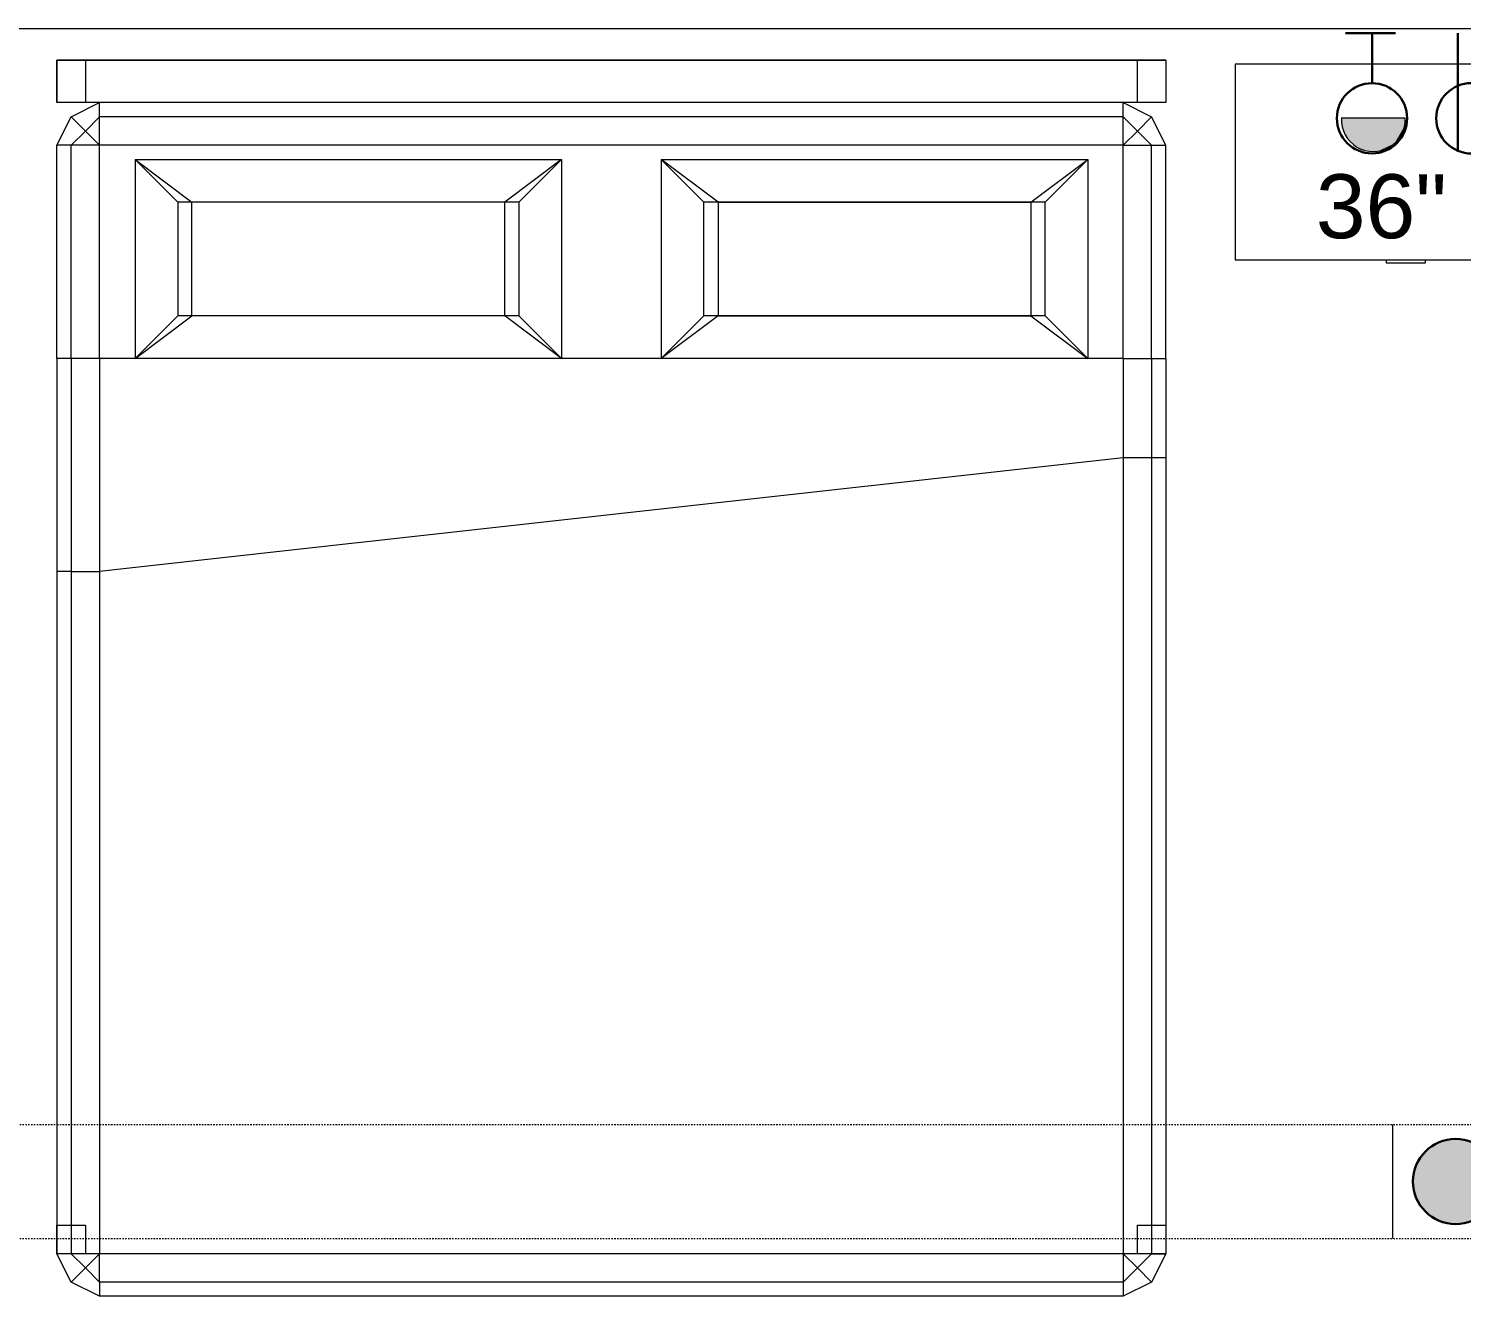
# Model space of a CAD drawing. Header units: inches. Extents: x -4688 to 1542, y -3558 to 978.
# Drawn here: x -971.4 to -870.7, y 167.3 to 256.5 of the extents above; entities that cross this region are included whole.
import ezdxf

# ---------------------------------------------------------------- set-up
doc = ezdxf.new("R2010")
doc.units = ezdxf.units.IN
doc.header["$MEASUREMENT"] = 0
doc.linetypes.add('Dash 1_16_', pattern=[0.125, 0.0625, -0.0625])
for name, color, linetype, lineweight in [('A-ANNO-NOTE', 131, 'Continuous', 40), ('A-DETL', 90, 'Continuous', 9), ('G-IMPT', 8, 'Continuous', 9), ('I-FURN', 30, 'Continuous', 9), ('I-WALL', 2, 'Continuous', 18), ('S-COLS', 52, 'Continuous', 18)]:
    doc.layers.add(name, color=color, linetype=linetype, lineweight=lineweight)
doc.styles.add('Swis721 Lt BT', font='swissl.ttf', dxfattribs={"height": 4.5})

# ---------------------------------------------------------------- blocks, each defined once
blk = doc.blocks.new('Concrete-Round-Column - 10_-4877615-1st Floor Power _ Signal')
at = {"layer": 'S-COLS', "lineweight": 9}
blk.add_hatch(color=7, dxfattribs=at).paths.add_polyline_path([(0, -3), (1.15, -2.77), (2.12, -2.12), (2.77, -1.15), (3, 0), (2.77, 1.15), (2.12, 2.12), (1.15, 2.77), (0, 3), (-1.15, 2.77), (-2.12, 2.12), (-2.77, 1.15), (-3, 0), (-2.77, -1.15), (-2.12, -2.12), (-1.15, -2.77)], flags=0)
at = {"layer": 'S-COLS', "color": 8, "lineweight": 30}
for start, end in [(360, 180), (180, 360)]:
    blk.add_arc((0, 0), 3, start, end, dxfattribs=at)
blk = doc.blocks.new('Bed_761 - 12ZBED05_dwg-6542241-1st Floor Power _ Signal')
at = {"layer": 'G-IMPT'}
for p, q in [((0, 78), (0, 0)), ((0, 78), (3, 78)), ((0, 76), (0, 78)), ((0, 78), (0, 76)), ((0, 0), (0, 78)), ((0, 0), (0, 78)), ((0, 78), (3, 78)), ((0, 78), (3, 78)), ((0, 78), (3, 78)), ((3, 78), (3, 0)), ((3, 78), (3, 75)), ((3, 78), (3, 76)), ((3, 78), (3, 76)), ((3, 78), (3, 0)), ((6, 78), (4, 77)), ((6, 78), (4, 77)), ((21, 78), (6, 78)), ((21, 78), (6, 78)), ((6, 77), (6, 78)), ((21, 78), (28, 78)), ((21, 78), (28, 78)), ((21, 77), (21, 78)), ((28, 78), (84, 78)), ((28, 78), (84, 78)), ((28, 78), (28, 77)), ((82, 76), (82, 78)), ((82, 76), (82, 78)), ((82, 78), (84, 78)), ((82, 78), (84, 78)), ((84, 78), (86, 77)), ((84, 78), (86, 77)), ((84, 77), (84, 78)), ((84, 78), (84, 76)), ((84, 78), (84, 76)), ((3, 75), (4, 77)), ((3, 75), (4, 77)), ((5, 76), (4, 77)), ((6, 77), (5, 76)), ((6, 75), (6, 77)), ((21, 77), (6, 77)), ((21, 75), (21, 77)), ((21, 77), (28, 77)), ((28, 77), (28, 75)), ((28, 77), (84, 77)), ((84, 77), (84, 75)), ((84, 77), (85, 76)), ((85, 76), (86, 77)), ((86, 77), (87, 75)), ((86, 77), (87, 75)), ((3, 76), (0, 76)), ((3, 76), (0, 76)), ((4, 75), (5, 76)), ((6, 75), (5, 76)), ((84, 76), (82, 76)), ((84, 76), (82, 76)), ((84, 75), (85, 76)), ((85, 76), (86, 75)), ((3, 75), (3, 3)), ((3, 75), (3, 3)), ((4, 75), (3, 75)), ((3, 75), (3, 3)), ((6, 75), (4, 75)), ((4, 75), (4, 3)), ((21, 75), (6, 75)), ((6, 75), (6, 3)), ((21, 75), (21, 72.5)), ((21, 75), (28, 75)), ((28, 75), (36, 3)), ((28, 75), (84, 75)), ((84, 75), (86, 75)), ((84, 75), (84, 3)), ((86, 75), (87, 75)), ((86, 75), (86, 3)), ((87, 75), (87, 3)), ((87, 75), (87, 3)), ((7, 42.5), (7, 72.5)), ((7, 72.5), (21, 72.5)), ((7, 72.5), (10, 69.5)), ((10, 68.5), (7, 72.5)), ((21, 72.5), (18, 69.5)), ((18, 68.5), (21, 72.5)), ((21, 72.5), (21, 42.5)), ((21, 72.5), (21, 42.5)), ((10, 69.5), (10, 68.5)), ((18, 69.5), (10, 69.5)), ((18, 69.5), (18, 68.5)), ((10, 68.5), (10, 46.5)), ((10, 46.5), (10, 68.5)), ((10, 68.5), (18, 68.5)), ((18, 68.5), (18, 46.5)), ((18, 46.5), (18, 68.5)), ((10, 46.5), (7, 42.5)), ((10, 46.5), (10, 45.5)), ((10, 46.5), (18, 46.5)), ((18, 46.5), (18, 45.5)), ((18, 46.5), (21, 42.5)), ((7, 42.5), (10, 45.5)), ((18, 45.5), (10, 45.5)), ((21, 42.5), (18, 45.5)), ((7, 42.5), (21, 42.5)), ((21, 42.5), (21, 35.5)), ((7, 5.5), (7, 35.5)), ((7, 35.5), (21, 35.5)), ((10, 32.5), (7, 35.5)), ((7, 35.5), (10, 31.5)), ((18, 32.5), (21, 35.5)), ((21, 35.5), (18, 31.5)), ((21, 35.5), (21, 5.5)), ((21, 35.5), (21, 5.5)), ((10, 32.5), (18, 32.5)), ((10, 32.5), (10, 31.5)), ((18, 32.5), (18, 31.5)), ((10, 31.5), (10, 9.5)), ((18, 31.5), (10, 31.5)), ((10, 31.5), (10, 9.5)), ((18, 31.5), (18, 9.5)), ((18, 31.5), (18, 9.5)), ((7, 5.5), (10, 9.5)), ((10, 9.5), (10, 8.5)), ((18, 9.5), (10, 9.5)), ((18, 9.5), (18, 8.5)), ((21, 5.5), (18, 9.5)), ((10, 8.5), (7, 5.5)), ((10, 8.5), (18, 8.5)), ((21, 5.5), (18, 8.5)), ((7, 5.5), (21, 5.5)), ((21, 5.5), (21, 3)), ((4, 1), (3, 3)), ((4, 1), (3, 3)), ((4, 3), (3, 3)), ((3, 3), (3, 0)), ((6, 3), (4, 3)), ((5, 2), (4, 3)), ((6, 3), (5, 2)), ((21, 3), (6, 3)), ((6, 3), (6, 1)), ((21, 3), (21, 1)), ((21, 3), (36, 3)), ((36, 1), (36, 3)), ((36, 3), (84, 3)), ((86, 3), (84, 3)), ((84, 3), (85, 2)), ((84, 3), (84, 1)), ((86, 3), (85, 2)), ((87, 3), (86, 1)), ((87, 3), (86, 1)), ((86, 3), (87, 3)), ((0, 0), (0, 2)), ((0, 0), (0, 2)), ((0, 2), (3, 2)), ((0, 2), (3, 2)), ((3, 2), (3, 0)), ((3, 2), (3, 0)), ((5, 2), (4, 1)), ((6, 1), (5, 2)), ((82, 0), (82, 2)), ((82, 0), (82, 2)), ((82, 2), (84, 2)), ((82, 2), (84, 2)), ((85, 2), (84, 1)), ((84, 2), (84, 0)), ((84, 2), (84, 0)), ((85, 2), (86, 1)), ((3, 0), (0, 0)), ((6, 0), (4, 1)), ((6, 0), (4, 1)), ((21, 1), (6, 1)), ((6, 1), (6, 0)), ((21, 0), (6, 0)), ((21, 1), (21, 0)), ((21, 1), (36, 1)), ((21, 0), (36, 0)), ((36, 1), (36, 0)), ((36, 1), (84, 1)), ((36, 0), (84, 0)), ((86, 1), (84, 0)), ((86, 1), (84, 0)), ((84, 1), (84, 0)), ((0, 0), (3, 0)), ((3, 0), (0, 0)), ((3, 0), (0, 0)), ((21, 0), (6, 0)), ((21, 0), (36, 0)), ((36, 0), (84, 0)), ((84, 0), (82, 0)), ((84, 0), (82, 0))]:
    blk.add_line(p, q, dxfattribs=at)
blk = doc.blocks.new('Bed_761 - Bed_761-6542247-1st Floor Power _ Signal')
blk.add_blockref('Bed_761 - 12ZBED05_dwg-6542241-1st Floor Power _ Signal', (0, 0))
blk = doc.blocks.new('Bed_Side_Table_5122 - T-4-6544423-1st Floor Power _ Signal')
at = {"layer": 'I-FURN'}
for p, q in [((12, 3.99), (-12, 3.99)), ((-12, 3.99), (-12, -9.79)), ((12, -9.79), (12, 3.99)), ((-12, -9.79), (-1.38, -9.79)), ((-1.38, -9.79), (-1.38, -10)), ((-1.38, -9.79), (1.38, -9.79)), ((-1.38, -10), (1.38, -10)), ((1.38, -10), (1.38, -9.79)), ((1.38, -9.79), (12, -9.79))]:
    blk.add_line(p, q, dxfattribs=at)

msp = doc.modelspace()

# ---------------------------------------------------------------- hatches: boundary and pattern name
at = {"layer": 'A-ANNO-NOTE', "lineweight": 9}
for points in [[(-874.65, 249.64), (-874.61, 250.19), (-879.1, 250.19), (-877.38, 249.98)], [(-874.65, 249.64), (-879.1, 250.19), (-879.1, 250.11), (-877.38, 249.93)], [(-879.04, 249.56), (-874.65, 249.64), (-879.1, 250.11)], [(-875.36, 248.42), (-874.65, 249.64), (-879.04, 249.56), (-877.38, 249.04)], [(-877.96, 248.14), (-879.04, 249.56), (-878.57, 248.64)], [(-878.57, 248.64), (-879.04, 249.56), (-878.97, 249.33)], [(-877.21, 247.88), (-875.36, 248.42), (-879.04, 249.56), (-877.38, 248.03)], [(-877.21, 247.88), (-879.04, 249.56), (-877.96, 248.14), (-877.38, 247.94)], [(-878.57, 248.64), (-878.97, 249.33), (-878.84, 249.04)], [(-875.36, 248.42), (-874.8, 249.18), (-874.65, 249.64)], [(-875.36, 248.42), (-875.04, 248.77), (-874.8, 249.18)], [(-877.96, 248.14), (-878.57, 248.64), (-878.22, 248.31)], [(-877.21, 247.88), (-877.96, 248.14), (-877.6, 247.97), (-877.38, 247.92)], [(-876.65, 247.86), (-875.36, 248.42), (-877.21, 247.88)], [(-876.65, 247.86), (-876.5, 247.88), (-875.36, 248.42)], [(-876.5, 247.88), (-876.11, 247.97), (-875.36, 248.42)], [(-876.11, 247.97), (-875.82, 248.1), (-875.36, 248.42)], [(-875.82, 248.1), (-875.75, 248.14), (-875.36, 248.42)]]:
    msp.add_hatch(color=256, dxfattribs=at).paths.add_polyline_path(points, flags=0)

# ---------------------------------------------------------------- linework, layer by layer
at = {"layer": 'A-ANNO-NOTE', "lineweight": 30}
for p, q in [((-875.3, 256.17), (-878.81, 256.17)), ((-876.94, 256.17), (-876.94, 252.67)), ((-870.9, 256.17), (-870.9, 247.91))]:
    msp.add_line(p, q, dxfattribs=at)
at = {"layer": 'A-ANNO-NOTE', "lineweight": 9}
msp.add_line((-874.61, 250.19), (-879.1, 250.19), dxfattribs=at)
at = {"layer": 'A-ANNO-NOTE', "lineweight": 30}
for centre, radius in [((-876.94, 250.19), 2.47), ((-869.94, 250.19), 2.48)]:
    msp.add_circle(centre, radius, dxfattribs=at)
at = {"layer": 'A-ANNO-NOTE', "lineweight": 9}
msp.add_arc((-876.85, 250.1), 2.25, 177.6427, 2.3573, dxfattribs=at)
at = {"layer": 'A-DETL', "linetype": 'Dash 1_16_'}
for p, q in [((-1004.06, 179.37), (-969.44, 179.37)), ((-969.44, 179.37), (-891.44, 179.37)), ((-891.44, 179.37), (-828, 179.37)), ((-1004.06, 171.37), (-969.44, 171.37)), ((-969.44, 171.37), (-892.44, 171.37)), ((-892.42, 171.37), (-891.44, 171.37)), ((-891.44, 171.37), (-828, 171.37))]:
    msp.add_line(p, q, dxfattribs=at)
at = {"layer": 'A-DETL'}
msp.add_line((-875.5, 179.37), (-875.5, 171.37), dxfattribs=at)
at = {"layer": 'I-WALL'}
msp.add_line((-1015.06, 256.5), (-653.32, 256.5), dxfattribs=at)

# ---------------------------------------------------------------- block references
at = {"layer": 'I-FURN', "rotation": 269.9999999999998}
msp.add_blockref('Bed_761 - Bed_761-6542247-1st Floor Power _ Signal', (-969.44, 254.29), dxfattribs=at)
at = {"layer": 'I-FURN'}
msp.add_blockref('Bed_Side_Table_5122 - T-4-6544423-1st Floor Power _ Signal', (-874.56, 250.01), dxfattribs=at)
at = {"layer": 'S-COLS', "lineweight": 9}
msp.add_blockref('Concrete-Round-Column - 10_-4877615-1st Floor Power _ Signal', (-871.06, 175.37), dxfattribs=at)

# ---------------------------------------------------------------- texts
at = {"layer": 'A-ANNO-NOTE', "lineweight": 9, "insert": (-880.89, 246.25), "char_height": 4.5, "width": 10.302, "attachment_point": 1, "style": 'Swis721 Lt BT'}
msp.add_mtext('36"', dxfattribs=at)

doc.saveas('drawing.dxf')
